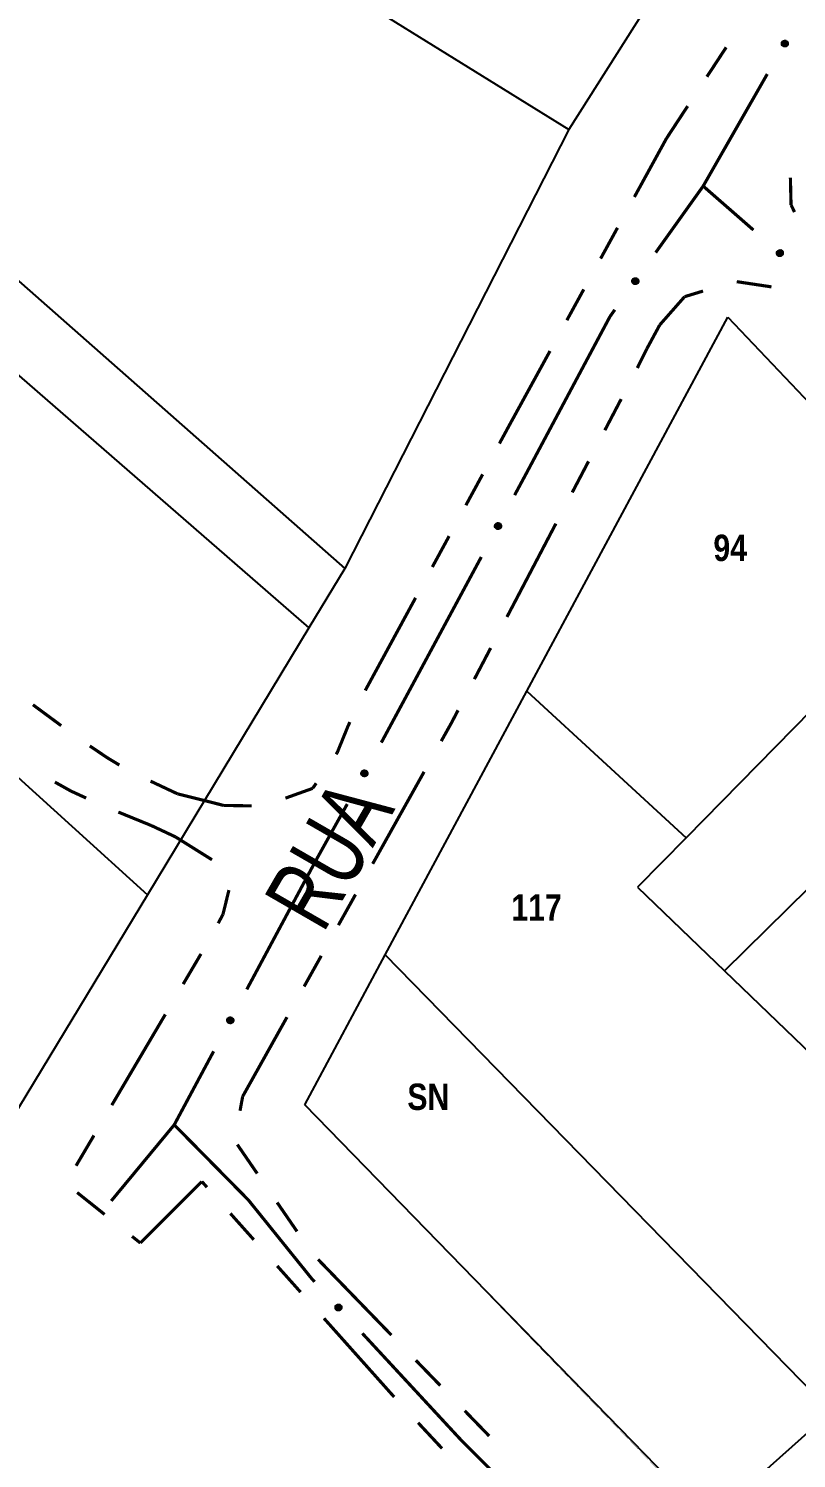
# Model space of a CAD drawing. Extents: x 201549 to 203722, y 4857623 to 4859778.
# Drawn here: x 202188.2 to 202231.9, y 4859090.4 to 4859171.8 of the extents above; entities that cross this region are included whole.
import ezdxf
from ezdxf.enums import TextEntityAlignment as Align

# ---------------------------------------------------------------- set-up
doc = ezdxf.new("R2010")
doc.units = 0
doc.header["$LTSCALE"] = 1.5
doc.header["$MEASUREMENT"] = 0
for name, color, linetype in [('CD-MALHA-LOTES', 40, 'CONTINUOUS'), ('RU-QUADRAS', 6, 'CONTINUOUS'), ('SV-EIXO-RUA-N-PAV', 6, 'CONTINUOUS'), ('SV-RUA-NAO-PAV-S-GUIA-C-GUIA', 7, 'CONTINUOUS'), ('SV-TXT-RUA-N-PAV-S-GUIA-C-GUIA', 7, 'CONTINUOUS'), ('Th_NmrPort', 1, 'CONTINUOUS')]:
    doc.layers.add(name, color=color, linetype=linetype)
doc.styles.add('ARIAL', font='ARIAL.TTF')
doc.styles.get("Standard").update_dxf_attribs({"font": 'swisscbo.ttf'})

msp = doc.modelspace()

# ---------------------------------------------------------------- linework, layer by layer
at = {"layer": 'CD-MALHA-LOTES', "linetype": 'Continuous'}
for p, q in [((202186.55, 4859186.16), (202218.92, 4859166.1)), ((202223.27, 4859172.95), (202218.92, 4859166.1)), ((202174.31, 4859169.19), (202206.18, 4859141.1)), ((202171.85, 4859165.79), (202204.14, 4859137.73)), ((202218.92, 4859166.1), (202206.18, 4859141.1)), ((202216.53, 4859134.11), (202227.97, 4859155.4)), ((202227.97, 4859155.4), (202241.1, 4859141.58)), ((202162.11, 4859152.26), (202194.95, 4859122.53)), ((202241.1, 4859141.58), (202225.6, 4859125.77)), ((202206.18, 4859141.1), (202204.14, 4859137.73)), ((202204.14, 4859137.73), (202194.95, 4859122.53)), ((202246.12, 4859136.29), (202227.79, 4859118.19)), ((202208.47, 4859119.1), (202216.53, 4859134.11)), ((202216.53, 4859134.11), (202225.6, 4859125.77)), ((202225.6, 4859125.77), (202222.84, 4859122.95)), ((202222.84, 4859122.95), (202227.79, 4859118.19)), ((202194.95, 4859122.53), (202185.56, 4859107.02)), ((202203.9, 4859110.57), (202208.47, 4859119.1)), ((202233.86, 4859093.1), (202208.47, 4859119.1)), ((202227.79, 4859118.19), (202234.02, 4859112.2)), ((202226.93, 4859086.92), (202203.9, 4859110.57)), ((202233.86, 4859093.1), (202226.93, 4859086.92))]:
    msp.add_line(p, q, dxfattribs=at)
at = {"layer": 'RU-QUADRAS', "linetype": 'Continuous'}
msp.add_lwpolyline([(202285.35, 4859279.67, 0.01, 0.01, 0), (202232.19, 4859189.84, 0.01, 0.01, 0), (202224.77, 4859177.81, 0.01, 0.01, 0), (202225.91, 4859177.12, 0.01, 0.01, 0), (202218.91, 4859166.06, 0.01, 0.01, 0), (202206.18, 4859141.1, 0.01, 0.01, 0), (202185.56, 4859107.02, 0.01, 0.01, 0)], format="xyseb", dxfattribs=at)
msp.add_lwpolyline([(202203.9, 4859110.57, 0.01, 0.01, 0), (202227.97, 4859155.4, 0.01, 0.01, 0), (202314.16, 4859063.99, 0.01, 0.01, 0), (202315.31, 4859065.1, 0.01, 0.01, 0), (202340.93, 4859035.3, 0.01, 0.01, 0), (202348.92, 4859026.47, 0.01, 0.01, 0), (202381.61, 4858993.5, 0.01, 0.01, 0), (202398.87, 4858975.05, 0.01, 0.01, 0.017601262), (202366.79, 4858936.78, 0.01, 0.01, 0), (202318.59, 4858987.26, 0.01, 0.01, 0), (202273.34, 4859033.15, 0.01, 0.01, 0), (202275.98, 4859036.07, 0.01, 0.01, 0)], format="xyseb", close=True, dxfattribs=at)
at = {"layer": 'SV-EIXO-RUA-N-PAV'}
for points in [[(202231.382622, 4859171.056571), (202231.396144, 4859171.009569), (202231.398155, 4859170.966408), (202231.389471, 4859170.929927), (202231.373392, 4859170.899691), (202231.353458, 4859170.87061), (202231.326891, 4859170.845725), (202231.291287, 4859170.824636), (202231.244233, 4859170.81074), (202231.199884, 4859170.811586), (202231.163662, 4859170.818186), (202231.131168, 4859170.833138), (202231.103242, 4859170.852976), (202231.078306, 4859170.881427), (202231.057287, 4859170.917717), (202231.044459, 4859170.965369), (202231.042778, 4859171.007697), (202231.052104, 4859171.042762), (202231.067342, 4859171.075335), (202231.088049, 4859171.10478), (202231.114268, 4859171.129057), (202231.150844, 4859171.150154), (202231.198045, 4859171.162192), (202231.240242, 4859171.164351), (202231.27543, 4859171.15552), (202231.30716, 4859171.139796), (202231.33657, 4859171.120156), (202231.362697, 4859171.094493), (202231.382622, 4859171.056571)], [(202231.382622, 4859171.056571), (202231.396144, 4859171.009569), (202231.398155, 4859170.966408), (202231.389471, 4859170.929927), (202231.373392, 4859170.899691), (202231.353458, 4859170.87061), (202231.326891, 4859170.845725), (202231.291287, 4859170.824636), (202231.244233, 4859170.81074), (202231.199884, 4859170.811586), (202231.163662, 4859170.818186), (202231.131168, 4859170.833138), (202231.103242, 4859170.852976), (202231.078306, 4859170.881427), (202231.057287, 4859170.917717), (202231.044459, 4859170.965369), (202231.042778, 4859171.007697), (202231.052104, 4859171.042762), (202231.067342, 4859171.075335), (202231.088049, 4859171.10478), (202231.114268, 4859171.129057), (202231.150844, 4859171.150154), (202231.198045, 4859171.162192), (202231.240242, 4859171.164351), (202231.27543, 4859171.15552), (202231.30716, 4859171.139796), (202231.33657, 4859171.120156), (202231.362697, 4859171.094493), (202231.382622, 4859171.056571)], [(202230.976959, 4859158.878256), (202230.928212, 4859158.874281), (202230.885504, 4859158.880833), (202230.851456, 4859158.89655), (202230.82499, 4859158.918284), (202230.800419, 4859158.943568), (202230.78127, 4859158.974526), (202230.767628, 4859159.013593), (202230.763297, 4859159.062465), (202230.772884, 4859159.105774), (202230.786507, 4859159.139979), (202230.807581, 4859159.16888), (202230.832543, 4859159.192339), (202230.865358, 4859159.211166), (202230.905084, 4859159.224605), (202230.954331, 4859159.22777), (202230.996157, 4859159.22106), (202231.028691, 4859159.204993), (202231.057613, 4859159.183623), (202231.082389, 4859159.157509), (202231.10101, 4859159.127012), (202231.114469, 4859159.08699), (202231.116949, 4859159.038341), (202231.110733, 4859158.996548), (202231.095127, 4859158.963798), (202231.073446, 4859158.935798), (202231.048386, 4859158.910844), (202231.018068, 4859158.8903), (202230.976959, 4859158.878256)], [(202230.976959, 4859158.878256), (202230.928212, 4859158.874281), (202230.885504, 4859158.880833), (202230.851456, 4859158.89655), (202230.82499, 4859158.918284), (202230.800419, 4859158.943568), (202230.78127, 4859158.974526), (202230.767628, 4859159.013593), (202230.763297, 4859159.062465), (202230.772884, 4859159.105774), (202230.786507, 4859159.139979), (202230.807581, 4859159.16888), (202230.832543, 4859159.192339), (202230.865358, 4859159.211166), (202230.905084, 4859159.224605), (202230.954331, 4859159.22777), (202230.996157, 4859159.22106), (202231.028691, 4859159.204993), (202231.057613, 4859159.183623), (202231.082389, 4859159.157509), (202231.10101, 4859159.127012), (202231.114469, 4859159.08699), (202231.116949, 4859159.038341), (202231.110733, 4859158.996548), (202231.095127, 4859158.963798), (202231.073446, 4859158.935798), (202231.048386, 4859158.910844), (202231.018068, 4859158.8903), (202230.976959, 4859158.878256)], [(202222.882302, 4859157.511394), (202222.891026, 4859157.463269), (202222.888682, 4859157.420125), (202222.87637, 4859157.384703), (202222.857329, 4859157.356239), (202222.834569, 4859157.329313), (202222.805632, 4859157.307228), (202222.768087, 4859157.28983), (202222.719873, 4859157.280741), (202222.675834, 4859157.286046), (202222.640461, 4859157.296259), (202222.609637, 4859157.314405), (202222.583849, 4859157.336954), (202222.561903, 4859157.36777), (202222.544644, 4859157.405991), (202222.536677, 4859157.454693), (202222.539265, 4859157.496974), (202222.552073, 4859157.530923), (202222.570512, 4859157.561796), (202222.594078, 4859157.589008), (202222.622607, 4859157.610523), (202222.661121, 4859157.627831), (202222.709294, 4859157.635057), (202222.751495, 4859157.632957), (202222.785615, 4859157.620629), (202222.815601, 4859157.601791), (202222.842885, 4859157.579292), (202222.866296, 4859157.551128), (202222.882302, 4859157.511394)], [(202222.882302, 4859157.511394), (202222.891026, 4859157.463269), (202222.888682, 4859157.420125), (202222.87637, 4859157.384703), (202222.857329, 4859157.356239), (202222.834569, 4859157.329313), (202222.805632, 4859157.307228), (202222.768087, 4859157.28983), (202222.719873, 4859157.280741), (202222.675834, 4859157.286046), (202222.640461, 4859157.296259), (202222.609637, 4859157.314405), (202222.583849, 4859157.336954), (202222.561903, 4859157.36777), (202222.544644, 4859157.405991), (202222.536677, 4859157.454693), (202222.539265, 4859157.496974), (202222.552073, 4859157.530923), (202222.570512, 4859157.561796), (202222.594078, 4859157.589008), (202222.622607, 4859157.610523), (202222.661121, 4859157.627831), (202222.709294, 4859157.635057), (202222.751495, 4859157.632957), (202222.785615, 4859157.620629), (202222.815601, 4859157.601791), (202222.842885, 4859157.579292), (202222.866296, 4859157.551128), (202222.882302, 4859157.511394)], [(202215.059351, 4859143.591181), (202215.074067, 4859143.544539), (202215.077177, 4859143.501443), (202215.069425, 4859143.464753), (202215.054121, 4859143.434116), (202215.034935, 4859143.404537), (202215.009011, 4859143.378983), (202214.973956, 4859143.356995), (202214.927271, 4859143.341904), (202214.882915, 4859143.34162), (202214.846537, 4859143.347295), (202214.813672, 4859143.361413), (202214.78525, 4859143.380534), (202214.759596, 4859143.40834), (202214.73766, 4859143.444082), (202214.723622, 4859143.491392), (202214.720862, 4859143.533663), (202214.729292, 4859143.568955), (202214.743695, 4859143.601905), (202214.763645, 4859143.631868), (202214.789237, 4859143.656806), (202214.825264, 4859143.678828), (202214.872143, 4859143.692065), (202214.914272, 4859143.695298), (202214.949673, 4859143.687366), (202214.981793, 4859143.672456), (202215.011694, 4859143.653573), (202215.038467, 4859143.628583), (202215.059351, 4859143.591181)], [(202215.059351, 4859143.591181), (202215.074067, 4859143.544539), (202215.077177, 4859143.501443), (202215.069425, 4859143.464753), (202215.054121, 4859143.434116), (202215.034935, 4859143.404537), (202215.009011, 4859143.378983), (202214.973956, 4859143.356995), (202214.927271, 4859143.341904), (202214.882915, 4859143.34162), (202214.846537, 4859143.347295), (202214.813672, 4859143.361413), (202214.78525, 4859143.380534), (202214.759596, 4859143.40834), (202214.73766, 4859143.444082), (202214.723622, 4859143.491392), (202214.720862, 4859143.533663), (202214.729292, 4859143.568955), (202214.743695, 4859143.601905), (202214.763645, 4859143.631868), (202214.789237, 4859143.656806), (202214.825264, 4859143.678828), (202214.872143, 4859143.692065), (202214.914272, 4859143.695298), (202214.949673, 4859143.687366), (202214.981793, 4859143.672456), (202215.011694, 4859143.653573), (202215.038467, 4859143.628583), (202215.059351, 4859143.591181)], [(202207.454863, 4859129.512325), (202207.468965, 4859129.465494), (202207.471507, 4859129.422361), (202207.463274, 4859129.385775), (202207.447568, 4859129.355343), (202207.427994, 4859129.326019), (202207.401736, 4859129.300808), (202207.366395, 4859129.279283), (202207.319516, 4859129.264807), (202207.275159, 4859129.265107), (202207.238859, 4859129.27126), (202207.206183, 4859129.28581), (202207.178015, 4859129.305302), (202207.152729, 4859129.333443), (202207.131265, 4859129.369471), (202207.117851, 4859129.416962), (202207.115648, 4859129.459266), (202207.124541, 4859129.494444), (202207.139376, 4859129.527201), (202207.159719, 4859129.556899), (202207.185637, 4859129.581498), (202207.22195, 4859129.603044), (202207.268999, 4859129.615663), (202207.311167, 4859129.618342), (202207.34646, 4859129.609945), (202207.378381, 4859129.594613), (202207.408032, 4859129.575338), (202207.434473, 4859129.549998), (202207.454863, 4859129.512325)], [(202207.454863, 4859129.512325), (202207.468965, 4859129.465494), (202207.471507, 4859129.422361), (202207.463274, 4859129.385775), (202207.447568, 4859129.355343), (202207.427994, 4859129.326019), (202207.401736, 4859129.300808), (202207.366395, 4859129.279283), (202207.319516, 4859129.264807), (202207.275159, 4859129.265107), (202207.238859, 4859129.27126), (202207.206183, 4859129.28581), (202207.178015, 4859129.305302), (202207.152729, 4859129.333443), (202207.131265, 4859129.369471), (202207.117851, 4859129.416962), (202207.115648, 4859129.459266), (202207.124541, 4859129.494444), (202207.139376, 4859129.527201), (202207.159719, 4859129.556899), (202207.185637, 4859129.581498), (202207.22195, 4859129.603044), (202207.268999, 4859129.615663), (202207.311167, 4859129.618342), (202207.34646, 4859129.609945), (202207.378381, 4859129.594613), (202207.408032, 4859129.575338), (202207.434473, 4859129.549998), (202207.454863, 4859129.512325)], [(202199.821889, 4859115.45282), (202199.836707, 4859115.40621), (202199.839911, 4859115.363121), (202199.832239, 4859115.326414), (202199.817002, 4859115.295744), (202199.79788, 4859115.266123), (202199.772012, 4859115.240513), (202199.737005, 4859115.218448), (202199.690354, 4859115.203255), (202199.645998, 4859115.202874), (202199.609608, 4859115.20847), (202199.576712, 4859115.222517), (202199.548248, 4859115.241575), (202199.522534, 4859115.269325), (202199.50052, 4859115.305019), (202199.486378, 4859115.352299), (202199.483527, 4859115.394564), (202199.491879, 4859115.429874), (202199.506211, 4859115.462855), (202199.526095, 4859115.492862), (202199.551633, 4859115.517855), (202199.587611, 4859115.539956), (202199.634461, 4859115.553295), (202199.676583, 4859115.55662), (202199.712001, 4859115.548766), (202199.744154, 4859115.533925), (202199.774096, 4859115.515107), (202199.800923, 4859115.490176), (202199.821889, 4859115.45282)], [(202199.821889, 4859115.45282), (202199.836707, 4859115.40621), (202199.839911, 4859115.363121), (202199.832239, 4859115.326414), (202199.817002, 4859115.295744), (202199.79788, 4859115.266123), (202199.772012, 4859115.240513), (202199.737005, 4859115.218448), (202199.690354, 4859115.203255), (202199.645998, 4859115.202874), (202199.609608, 4859115.20847), (202199.576712, 4859115.222517), (202199.548248, 4859115.241575), (202199.522534, 4859115.269325), (202199.50052, 4859115.305019), (202199.486378, 4859115.352299), (202199.483527, 4859115.394564), (202199.491879, 4859115.429874), (202199.506211, 4859115.462855), (202199.526095, 4859115.492862), (202199.551633, 4859115.517855), (202199.587611, 4859115.539956), (202199.634461, 4859115.553295), (202199.676583, 4859115.55662), (202199.712001, 4859115.548766), (202199.744154, 4859115.533925), (202199.774096, 4859115.515107), (202199.800923, 4859115.490176), (202199.821889, 4859115.45282)], [(202205.80057, 4859099.20701), (202205.849463, 4859099.205803), (202205.891238, 4859099.194768), (202205.923431, 4859099.175536), (202205.947448, 4859099.151123), (202205.969205, 4859099.123379), (202205.98497, 4859099.090569), (202205.9944, 4859099.050277), (202205.993534, 4859099.001222), (202205.979417, 4859098.959171), (202205.96225, 4859098.9266), (202205.938235, 4859098.900091), (202205.91093, 4859098.879407), (202205.876307, 4859098.864158), (202205.835382, 4859098.855), (202205.786076, 4859098.857065), (202205.745196, 4859098.868165), (202205.714545, 4859098.887585), (202205.688048, 4859098.911896), (202205.666175, 4859098.940486), (202205.650886, 4859098.972783), (202205.641739, 4859099.014004), (202205.644422, 4859099.062642), (202205.655027, 4859099.103542), (202205.674012, 4859099.134457), (202205.698534, 4859099.160005), (202205.726094, 4859099.182166), (202205.758417, 4859099.199386), (202205.80057, 4859099.20701)], [(202205.80057, 4859099.20701), (202205.849463, 4859099.205803), (202205.891238, 4859099.194768), (202205.923431, 4859099.175536), (202205.947448, 4859099.151123), (202205.969205, 4859099.123379), (202205.98497, 4859099.090569), (202205.9944, 4859099.050277), (202205.993534, 4859099.001222), (202205.979417, 4859098.959171), (202205.96225, 4859098.9266), (202205.938235, 4859098.900091), (202205.91093, 4859098.879407), (202205.876307, 4859098.864158), (202205.835382, 4859098.855), (202205.786076, 4859098.857065), (202205.745196, 4859098.868165), (202205.714545, 4859098.887585), (202205.688048, 4859098.911896), (202205.666175, 4859098.940486), (202205.650886, 4859098.972783), (202205.641739, 4859099.014004), (202205.644422, 4859099.062642), (202205.655027, 4859099.103542), (202205.674012, 4859099.134457), (202205.698534, 4859099.160005), (202205.726094, 4859099.182166), (202205.758417, 4859099.199386), (202205.80057, 4859099.20701)]]:
    msp.add_lwpolyline(points, close=True, dxfattribs=at)
for points in [[(202231.088049, 4859171.10478), (202231.042778, 4859171.007697)], [(202231.088049, 4859171.10478), (202231.042778, 4859171.007697)], [(202231.114268, 4859171.129057), (202231.044459, 4859170.965369)], [(202231.114268, 4859171.129057), (202231.044459, 4859170.965369)], [(202231.099556, 4859171.112836), (202231.046378, 4859170.992346)], [(202231.099556, 4859171.112836), (202231.046378, 4859170.992346)], [(202231.131888, 4859171.133644), (202231.054321, 4859170.948508)], [(202231.131888, 4859171.133644), (202231.054321, 4859170.948508)], [(202231.150844, 4859171.150154), (202231.057287, 4859170.917717)], [(202231.150844, 4859171.150154), (202231.057287, 4859170.917717)], [(202231.173867, 4859171.15208), (202231.068863, 4859170.902469)], [(202231.173867, 4859171.15208), (202231.068863, 4859170.902469)], [(202231.198045, 4859171.162192), (202231.078306, 4859170.881427)], [(202231.198045, 4859171.162192), (202231.078306, 4859170.881427)], [(202231.217197, 4859171.161885), (202231.092211, 4859170.871828)], [(202231.217197, 4859171.161885), (202231.092211, 4859170.871828)], [(202231.240242, 4859171.164351), (202231.103242, 4859170.852976)], [(202231.240242, 4859171.164351), (202231.103242, 4859170.852976)], [(202231.255446, 4859171.157304), (202231.118268, 4859170.845926)], [(202231.255446, 4859171.157304), (202231.118268, 4859170.845926)], [(202231.27543, 4859171.15552), (202231.131168, 4859170.833138)], [(202231.27543, 4859171.15552), (202231.131168, 4859170.833138)], [(202231.289631, 4859171.145617), (202231.14602, 4859170.828486)], [(202231.289631, 4859171.145617), (202231.14602, 4859170.828486)], [(202231.30716, 4859171.139796), (202231.163662, 4859170.818186)], [(202231.30716, 4859171.139796), (202231.163662, 4859170.818186)], [(202231.320936, 4859171.126144), (202231.18579, 4859170.81832)], [(202231.320936, 4859171.126144), (202231.18579, 4859170.81832)], [(202231.33657, 4859171.120156), (202231.199884, 4859170.811586)], [(202231.33657, 4859171.120156), (202231.199884, 4859170.811586)], [(202231.347163, 4859171.103289), (202231.224716, 4859170.814924)], [(202231.347163, 4859171.103289), (202231.224716, 4859170.814924)], [(202231.362697, 4859171.094493), (202231.244233, 4859170.81074)], [(202231.362697, 4859171.094493), (202231.244233, 4859170.81074)], [(202231.370681, 4859171.075695), (202231.267876, 4859170.821682)], [(202231.370681, 4859171.075695), (202231.267876, 4859170.821682)], [(202231.382622, 4859171.056571), (202231.291287, 4859170.824636)], [(202231.382622, 4859171.056571), (202231.291287, 4859170.824636)], [(202231.388947, 4859171.030669), (202231.312394, 4859170.84181)], [(202231.388947, 4859171.030669), (202231.312394, 4859170.84181)], [(202231.396144, 4859171.009569), (202231.326891, 4859170.845725)], [(202231.396144, 4859171.009569), (202231.326891, 4859170.845725)], [(202231.397397, 4859170.98497), (202231.343712, 4859170.866342)], [(202231.397397, 4859170.98497), (202231.343712, 4859170.866342)], [(202231.398155, 4859170.966408), (202231.353458, 4859170.87061)], [(202231.398155, 4859170.966408), (202231.353458, 4859170.87061)], [(202231.116949, 4859159.038341), (202230.865358, 4859159.211166)], [(202231.116949, 4859159.038341), (202230.865358, 4859159.211166)], [(202231.111811, 4859159.06404), (202230.88785, 4859159.216267)], [(202231.111811, 4859159.06404), (202230.88785, 4859159.216267)], [(202231.114469, 4859159.08699), (202230.905084, 4859159.224605)], [(202231.114469, 4859159.08699), (202230.905084, 4859159.224605)], [(202231.102027, 4859159.108833), (202230.935855, 4859159.221432)], [(202231.102027, 4859159.108833), (202230.935855, 4859159.221432)], [(202231.10101, 4859159.127012), (202230.954331, 4859159.22777)], [(202231.10101, 4859159.127012), (202230.954331, 4859159.22777)], [(202231.088013, 4859159.144637), (202230.980397, 4859159.220561)], [(202231.088013, 4859159.144637), (202230.980397, 4859159.220561)], [(202231.082389, 4859159.157509), (202230.996157, 4859159.22106)], [(202231.082389, 4859159.157509), (202230.996157, 4859159.22106)], [(202231.018068, 4859158.8903), (202230.763297, 4859159.062465)], [(202231.018068, 4859158.8903), (202230.763297, 4859159.062465)], [(202230.976959, 4859158.878256), (202230.767628, 4859159.013593)], [(202230.976959, 4859158.878256), (202230.767628, 4859159.013593)], [(202230.998064, 4859158.886185), (202230.769354, 4859159.037126)], [(202230.998064, 4859158.886185), (202230.769354, 4859159.037126)], [(202231.029759, 4859158.903791), (202230.771252, 4859159.080771)], [(202231.029759, 4859158.903791), (202230.771252, 4859159.080771)], [(202231.048386, 4859158.910844), (202230.772884, 4859159.105774)], [(202231.048386, 4859158.910844), (202230.772884, 4859159.105774)], [(202230.950318, 4859158.87717), (202230.780295, 4859158.98951)], [(202230.950318, 4859158.87717), (202230.780295, 4859158.98951)], [(202230.928212, 4859158.874281), (202230.78127, 4859158.974526)], [(202230.928212, 4859158.874281), (202230.78127, 4859158.974526)], [(202231.057344, 4859158.924988), (202230.782268, 4859159.11826)], [(202231.057344, 4859158.924988), (202230.782268, 4859159.11826)], [(202231.073446, 4859158.935798), (202230.786507, 4859159.139979)], [(202231.073446, 4859158.935798), (202230.786507, 4859159.139979)], [(202230.90385, 4859158.877911), (202230.79816, 4859158.953965)], [(202230.90385, 4859158.877911), (202230.79816, 4859158.953965)], [(202231.082614, 4859158.951832), (202230.800087, 4859159.15524)], [(202231.082614, 4859158.951832), (202230.800087, 4859159.15524)], [(202230.885504, 4859158.880833), (202230.800419, 4859158.943568)], [(202230.885504, 4859158.880833), (202230.800419, 4859158.943568)], [(202231.095127, 4859158.963798), (202230.807581, 4859159.16888)], [(202231.095127, 4859158.963798), (202230.807581, 4859159.16888)], [(202231.100822, 4859158.983036), (202230.822665, 4859159.179001)], [(202231.100822, 4859158.983036), (202230.822665, 4859159.179001)], [(202231.110733, 4859158.996548), (202230.832543, 4859159.192339)], [(202231.110733, 4859158.996548), (202230.832543, 4859159.192339)], [(202231.112866, 4859159.019627), (202230.853202, 4859159.19943)], [(202231.112866, 4859159.019627), (202230.853202, 4859159.19943)], [(202222.622607, 4859157.610523), (202222.536677, 4859157.454693)], [(202222.622607, 4859157.610523), (202222.536677, 4859157.454693)], [(202222.594078, 4859157.589008), (202222.539265, 4859157.496974)], [(202222.594078, 4859157.589008), (202222.539265, 4859157.496974)], [(202222.606337, 4859157.595864), (202222.541302, 4859157.481339)], [(202222.606337, 4859157.595864), (202222.541302, 4859157.481339)], [(202222.661121, 4859157.627831), (202222.544644, 4859157.405991)], [(202222.661121, 4859157.627831), (202222.544644, 4859157.405991)], [(202222.6406, 4859157.613313), (202222.544792, 4859157.436924)], [(202222.6406, 4859157.613313), (202222.544792, 4859157.436924)], [(202222.684221, 4859157.62743), (202222.554626, 4859157.389655)], [(202222.684221, 4859157.62743), (202222.554626, 4859157.389655)], [(202222.709294, 4859157.635057), (202222.561903, 4859157.36777)], [(202222.709294, 4859157.635057), (202222.561903, 4859157.36777)], [(202222.728318, 4859157.632823), (202222.574771, 4859157.35682)], [(202222.728318, 4859157.632823), (202222.574771, 4859157.35682)], [(202222.751495, 4859157.632957), (202222.583849, 4859157.336954)], [(202222.751495, 4859157.632957), (202222.583849, 4859157.336954)], [(202222.765912, 4859157.624416), (202222.598089, 4859157.328427)], [(202222.765912, 4859157.624416), (202222.598089, 4859157.328427)], [(202222.785615, 4859157.620629), (202222.609637, 4859157.314405)], [(202222.785615, 4859157.620629), (202222.609637, 4859157.314405)], [(202222.798746, 4859157.609347), (202222.623944, 4859157.308282)], [(202222.798746, 4859157.609347), (202222.623944, 4859157.308282)], [(202222.815601, 4859157.601791), (202222.640461, 4859157.296259)], [(202222.815601, 4859157.601791), (202222.640461, 4859157.296259)], [(202222.827933, 4859157.586823), (202222.66249, 4859157.294164)], [(202222.827933, 4859157.586823), (202222.66249, 4859157.294164)], [(202222.842885, 4859157.579292), (202222.675834, 4859157.286046)], [(202222.842885, 4859157.579292), (202222.675834, 4859157.286046)], [(202222.851726, 4859157.561443), (202222.700876, 4859157.286867)], [(202222.851726, 4859157.561443), (202222.700876, 4859157.286867)], [(202222.866296, 4859157.551128), (202222.719873, 4859157.280741)], [(202222.866296, 4859157.551128), (202222.719873, 4859157.280741)], [(202222.872347, 4859157.531622), (202222.744497, 4859157.289247)], [(202222.872347, 4859157.531622), (202222.744497, 4859157.289247)], [(202222.882302, 4859157.511394), (202222.768087, 4859157.28983)], [(202222.882302, 4859157.511394), (202222.768087, 4859157.28983)], [(202222.885989, 4859157.484987), (202222.790815, 4859157.304792)], [(202222.885989, 4859157.484987), (202222.790815, 4859157.304792)], [(202222.891026, 4859157.463269), (202222.805632, 4859157.307228)], [(202222.891026, 4859157.463269), (202222.805632, 4859157.307228)], [(202222.889796, 4859157.438669), (202222.824443, 4859157.326047)], [(202222.889796, 4859157.438669), (202222.824443, 4859157.326047)], [(202222.888682, 4859157.420125), (202222.834569, 4859157.329313)], [(202222.888682, 4859157.420125), (202222.834569, 4859157.329313)], [(202214.763645, 4859143.631868), (202214.720862, 4859143.533663)], [(202214.763645, 4859143.631868), (202214.720862, 4859143.533663)], [(202214.789237, 4859143.656806), (202214.723622, 4859143.491392)], [(202214.789237, 4859143.656806), (202214.723622, 4859143.491392)], [(202214.774943, 4859143.640215), (202214.724853, 4859143.518409)], [(202214.774943, 4859143.640215), (202214.724853, 4859143.518409)], [(202214.806735, 4859143.66184), (202214.73391, 4859143.474788)], [(202214.806735, 4859143.66184), (202214.73391, 4859143.474788)], [(202214.825264, 4859143.678828), (202214.73766, 4859143.444082)], [(202214.825264, 4859143.678828), (202214.73766, 4859143.444082)], [(202214.84823, 4859143.68134), (202214.749621, 4859143.429134)], [(202214.84823, 4859143.68134), (202214.749621, 4859143.429134)], [(202214.872143, 4859143.692065), (202214.759596, 4859143.40834)], [(202214.872143, 4859143.692065), (202214.759596, 4859143.40834)], [(202214.891296, 4859143.692245), (202214.773742, 4859143.399098)], [(202214.891296, 4859143.692245), (202214.773742, 4859143.399098)], [(202214.914272, 4859143.695298), (202214.78525, 4859143.380534)], [(202214.914272, 4859143.695298), (202214.78525, 4859143.380534)], [(202214.929649, 4859143.688641), (202214.80045, 4859143.373868)], [(202214.929649, 4859143.688641), (202214.80045, 4859143.373868)], [(202214.949673, 4859143.687366), (202214.813672, 4859143.361413)], [(202214.949673, 4859143.687366), (202214.813672, 4859143.361413)], [(202214.964121, 4859143.677828), (202214.828638, 4859143.357141)], [(202214.964121, 4859143.677828), (202214.828638, 4859143.357141)], [(202214.981793, 4859143.672456), (202214.846537, 4859143.347295)], [(202214.981793, 4859143.672456), (202214.846537, 4859143.347295)], [(202214.995913, 4859143.65916), (202214.868654, 4859143.347992)], [(202214.995913, 4859143.65916), (202214.868654, 4859143.347992)], [(202215.011694, 4859143.653573), (202214.882915, 4859143.34162)], [(202215.011694, 4859143.653573), (202214.882915, 4859143.34162)], [(202215.022714, 4859143.63698), (202214.907654, 4859143.345589)], [(202215.022714, 4859143.63698), (202214.907654, 4859143.345589)], [(202215.038467, 4859143.628583), (202214.927271, 4859143.341904)], [(202215.038467, 4859143.628583), (202214.927271, 4859143.341904)], [(202215.046927, 4859143.609994), (202214.950628, 4859143.353444)], [(202215.046927, 4859143.609994), (202214.950628, 4859143.353444)], [(202215.059351, 4859143.591181), (202214.973956, 4859143.356995)], [(202215.059351, 4859143.591181), (202214.973956, 4859143.356995)], [(202215.066334, 4859143.565449), (202214.994619, 4859143.3747)], [(202215.066334, 4859143.565449), (202214.994619, 4859143.3747)], [(202215.074067, 4859143.544539), (202215.009011, 4859143.378983)], [(202215.074067, 4859143.544539), (202215.009011, 4859143.378983)], [(202215.075946, 4859143.51998), (202215.025301, 4859143.400022)], [(202215.075946, 4859143.51998), (202215.025301, 4859143.400022)], [(202215.077177, 4859143.501443), (202215.034935, 4859143.404537)], [(202215.077177, 4859143.501443), (202215.034935, 4859143.404537)], [(202207.159719, 4859129.556899), (202207.115648, 4859129.459266)], [(202207.159719, 4859129.556899), (202207.115648, 4859129.459266)], [(202207.185637, 4859129.581498), (202207.117851, 4859129.416962)], [(202207.185637, 4859129.581498), (202207.117851, 4859129.416962)], [(202207.171126, 4859129.565096), (202207.119437, 4859129.44396)], [(202207.171126, 4859129.565096), (202207.119437, 4859129.44396)], [(202207.203199, 4859129.586302), (202207.127919, 4859129.400224)], [(202207.203199, 4859129.586302), (202207.127919, 4859129.400224)], [(202207.22195, 4859129.603044), (202207.131265, 4859129.369471)], [(202207.22195, 4859129.603044), (202207.131265, 4859129.369471)], [(202207.244947, 4859129.605254), (202207.143028, 4859129.354367)], [(202207.244947, 4859129.605254), (202207.143028, 4859129.354367)], [(202207.268999, 4859129.615663), (202207.152729, 4859129.333443)], [(202207.268999, 4859129.615663), (202207.152729, 4859129.333443)], [(202207.288153, 4859129.615592), (202207.166752, 4859129.324017)], [(202207.288153, 4859129.615592), (202207.166752, 4859129.324017)], [(202207.311167, 4859129.618342), (202207.178015, 4859129.305302)], [(202207.311167, 4859129.618342), (202207.178015, 4859129.305302)], [(202207.326456, 4859129.611483), (202207.193126, 4859129.298438)], [(202207.326456, 4859129.611483), (202207.193126, 4859129.298438)], [(202207.34646, 4859129.609945), (202207.206183, 4859129.28581)], [(202207.34646, 4859129.609945), (202207.206183, 4859129.28581)], [(202207.360782, 4859129.600218), (202207.221091, 4859129.281341)], [(202207.360782, 4859129.600218), (202207.221091, 4859129.281341)], [(202207.378381, 4859129.594613), (202207.238859, 4859129.27126)], [(202207.378381, 4859129.594613), (202207.238859, 4859129.27126)], [(202207.392325, 4859129.581133), (202207.260984, 4859129.271666)], [(202207.392325, 4859129.581133), (202207.260984, 4859129.271666)], [(202207.408032, 4859129.575338), (202207.275159, 4859129.265107)], [(202207.408032, 4859129.575338), (202207.275159, 4859129.265107)], [(202207.418832, 4859129.558602), (202207.299949, 4859129.26875)], [(202207.418832, 4859129.558602), (202207.299949, 4859129.26875)], [(202207.434473, 4859129.549998), (202207.319516, 4859129.264807)], [(202207.434473, 4859129.549998), (202207.319516, 4859129.264807)], [(202207.442688, 4859129.5313), (202207.343022, 4859129.276039)], [(202207.442688, 4859129.5313), (202207.343022, 4859129.276039)], [(202207.454863, 4859129.512325), (202207.366395, 4859129.279283)], [(202207.454863, 4859129.512325), (202207.366395, 4859129.279283)], [(202207.461508, 4859129.486504), (202207.387289, 4859129.296715)], [(202207.461508, 4859129.486504), (202207.387289, 4859129.296715)], [(202207.468965, 4859129.465494), (202207.401736, 4859129.300808)], [(202207.468965, 4859129.465494), (202207.401736, 4859129.300808)], [(202207.47052, 4859129.440912), (202207.418302, 4859129.321631)], [(202207.47052, 4859129.440912), (202207.418302, 4859129.321631)], [(202207.471507, 4859129.422361), (202207.427994, 4859129.326019)], [(202207.471507, 4859129.422361), (202207.427994, 4859129.326019)], [(202199.526095, 4859115.492862), (202199.483527, 4859115.394564)], [(202199.526095, 4859115.492862), (202199.483527, 4859115.394564)], [(202199.551633, 4859115.517855), (202199.486378, 4859115.352299)], [(202199.551633, 4859115.517855), (202199.486378, 4859115.352299)], [(202199.537375, 4859115.501233), (202199.487551, 4859115.379318)], [(202199.537375, 4859115.501233), (202199.487551, 4859115.379318)], [(202199.569119, 4859115.522928), (202199.496703, 4859115.335717)], [(202199.569119, 4859115.522928), (202199.496703, 4859115.335717)], [(202199.587611, 4859115.539956), (202199.50052, 4859115.305019)], [(202199.587611, 4859115.539956), (202199.50052, 4859115.305019)], [(202199.610572, 4859115.542518), (202199.512513, 4859115.290097)], [(202199.610572, 4859115.542518), (202199.512513, 4859115.290097)], [(202199.634461, 4859115.553295), (202199.522534, 4859115.269325)], [(202199.634461, 4859115.553295), (202199.522534, 4859115.269325)], [(202199.653614, 4859115.553517), (202199.5367, 4859115.260114)], [(202199.653614, 4859115.553517), (202199.5367, 4859115.260114)], [(202199.676583, 4859115.55662), (202199.548248, 4859115.241575)], [(202199.676583, 4859115.55662), (202199.548248, 4859115.241575)], [(202199.691975, 4859115.549997), (202199.563463, 4859115.234943)], [(202199.691975, 4859115.549997), (202199.563463, 4859115.234943)], [(202199.712001, 4859115.548766), (202199.576712, 4859115.222517)], [(202199.712001, 4859115.548766), (202199.576712, 4859115.222517)], [(202199.72647, 4859115.539259), (202199.591687, 4859115.218277)], [(202199.72647, 4859115.539259), (202199.591687, 4859115.218277)], [(202199.744154, 4859115.533925), (202199.609608, 4859115.20847)], [(202199.744154, 4859115.533925), (202199.609608, 4859115.20847)], [(202199.758303, 4859115.52066), (202199.631723, 4859115.209215)], [(202199.758303, 4859115.52066), (202199.631723, 4859115.209215)], [(202199.774096, 4859115.515107), (202199.645998, 4859115.202874)], [(202199.774096, 4859115.515107), (202199.645998, 4859115.202874)], [(202199.785152, 4859115.498539), (202199.670729, 4859115.206897)], [(202199.785152, 4859115.498539), (202199.670729, 4859115.206897)], [(202199.800923, 4859115.490176), (202199.690354, 4859115.203255)], [(202199.800923, 4859115.490176), (202199.690354, 4859115.203255)], [(202199.809424, 4859115.471606), (202199.713685, 4859115.214846)], [(202199.809424, 4859115.471606), (202199.713685, 4859115.214846)], [(202199.821889, 4859115.45282), (202199.737005, 4859115.218448)], [(202199.821889, 4859115.45282), (202199.737005, 4859115.218448)], [(202199.828929, 4859115.427103), (202199.757629, 4859115.236198)], [(202199.828929, 4859115.427103), (202199.757629, 4859115.236198)], [(202199.836707, 4859115.40621), (202199.772012, 4859115.240513)], [(202199.836707, 4859115.40621), (202199.772012, 4859115.240513)], [(202199.838639, 4859115.381655), (202199.788257, 4859115.261587)], [(202199.838639, 4859115.381655), (202199.788257, 4859115.261587)], [(202199.839911, 4859115.363121), (202199.79788, 4859115.266123)], [(202199.839911, 4859115.363121), (202199.79788, 4859115.266123)], [(202205.641739, 4859099.014004), (202205.835382, 4859098.855)], [(202205.641739, 4859099.014004), (202205.835382, 4859098.855)], [(202205.644422, 4859099.062642), (202205.876307, 4859098.864158)], [(202205.644422, 4859099.062642), (202205.876307, 4859098.864158)], [(202205.646811, 4859099.036544), (202205.853402, 4859098.861466)], [(202205.646811, 4859099.036544), (202205.853402, 4859098.861466)], [(202205.650463, 4859099.080819), (202205.889637, 4859098.874542)], [(202205.650463, 4859099.080819), (202205.889637, 4859098.874542)], [(202205.651799, 4859098.990967), (202205.80512, 4859098.861412)], [(202205.651799, 4859098.990967), (202205.80512, 4859098.861412)], [(202205.655027, 4859099.103542), (202205.91093, 4859098.879407)], [(202205.655027, 4859099.103542), (202205.91093, 4859098.879407)], [(202205.666312, 4859099.11593), (202205.922165, 4859098.891624)], [(202205.666312, 4859099.11593), (202205.922165, 4859098.891624)], [(202205.674012, 4859099.134457), (202205.938235, 4859098.900091)], [(202205.674012, 4859099.134457), (202205.938235, 4859098.900091)], [(202205.68772, 4859099.145031), (202205.947131, 4859098.912862)], [(202205.68772, 4859099.145031), (202205.947131, 4859098.912862)], [(202205.698534, 4859099.160005), (202205.96225, 4859098.9266)], [(202205.698534, 4859099.160005), (202205.96225, 4859098.9266)], [(202205.71569, 4859099.169049), (202205.968764, 4859098.947748)], [(202205.71569, 4859099.169049), (202205.968764, 4859098.947748)], [(202205.726094, 4859099.182166), (202205.979417, 4859098.959171)], [(202205.726094, 4859099.182166), (202205.979417, 4859098.959171)], [(202205.745364, 4859099.187208), (202205.983686, 4859098.98386)], [(202205.745364, 4859099.187208), (202205.983686, 4859098.98386)], [(202205.758417, 4859099.199386), (202205.993534, 4859099.001222)], [(202205.758417, 4859099.199386), (202205.993534, 4859099.001222)], [(202205.778744, 4859099.20136), (202205.990193, 4859099.027059)], [(202205.778744, 4859099.20136), (202205.990193, 4859099.027059)], [(202205.80057, 4859099.20701), (202205.9944, 4859099.050277)], [(202205.80057, 4859099.20701), (202205.9944, 4859099.050277)], [(202205.827176, 4859099.205271), (202205.984354, 4859099.075566)], [(202205.827176, 4859099.205271), (202205.984354, 4859099.075566)], [(202205.849463, 4859099.205803), (202205.98497, 4859099.090569)], [(202205.849463, 4859099.205803), (202205.98497, 4859099.090569)], [(202205.873304, 4859099.199615), (202205.970352, 4859099.112802)], [(202205.873304, 4859099.199615), (202205.970352, 4859099.112802)], [(202205.891238, 4859099.194768), (202205.969205, 4859099.123379)], [(202205.891238, 4859099.194768), (202205.969205, 4859099.123379)], [(202205.650886, 4859098.972783), (202205.786076, 4859098.857065)], [(202205.650886, 4859098.972783), (202205.786076, 4859098.857065)], [(202205.661944, 4859098.95388), (202205.76092, 4859098.866992)], [(202205.661944, 4859098.95388), (202205.76092, 4859098.866992)], [(202205.666175, 4859098.940486), (202205.745196, 4859098.868165)], [(202205.666175, 4859098.940486), (202205.745196, 4859098.868165)]]:
    msp.add_lwpolyline(points, dxfattribs=at)
at = {"layer": 'SV-EIXO-RUA-N-PAV', "const_width": 0.18}
for points in [[(202230.222978, 4859169.250274), (202226.748309, 4859163.173541)], [(202230.222978, 4859169.250274), (202226.748309, 4859163.173541)], [(202226.575327, 4859162.871018), (202223.87169, 4859159.085926)], [(202226.575327, 4859162.871018), (202223.87169, 4859159.085926)], [(202226.748309, 4859163.173541), (202226.575327, 4859162.871018)], [(202226.748309, 4859163.173541), (202226.575327, 4859162.871018)], [(202227.176264, 4859162.345862), (202226.575327, 4859162.871018)], [(202227.176264, 4859162.345862), (202226.575327, 4859162.871018)], [(202229.435229, 4859160.37176), (202227.176264, 4859162.345862)], [(202229.435229, 4859160.37176), (202227.176264, 4859162.345862)], [(202221.27165, 4859155.445871), (202216.788487, 4859147.039939)], [(202221.27165, 4859155.445871), (202216.788487, 4859147.039939)], [(202221.546737, 4859155.830992), (202221.27165, 4859155.445871)], [(202221.546737, 4859155.830992), (202221.27165, 4859155.445871)], [(202216.788487, 4859147.039939), (202216.49074, 4859146.481663)], [(202216.788487, 4859147.039939), (202216.49074, 4859146.481663)], [(202216.49074, 4859146.481663), (202215.842509, 4859145.277806)], [(202216.49074, 4859146.481663), (202215.842509, 4859145.277806)], [(202213.94611, 4859141.755921), (202208.256912, 4859131.190268)], [(202213.94611, 4859141.755921), (202208.256912, 4859131.190268)], [(202206.317572, 4859127.691871), (202204.860644, 4859125.069399)], [(202206.317572, 4859127.691871), (202204.860644, 4859125.069399)], [(202204.860644, 4859125.069399), (202204.511425, 4859124.440805)], [(202204.860644, 4859125.069399), (202204.511425, 4859124.440805)], [(202204.511425, 4859124.440805), (202200.601365, 4859117.14115)], [(202204.511425, 4859124.440805), (202200.601365, 4859117.14115)], [(202198.712655, 4859113.615135), (202196.823946, 4859110.089121)], [(202198.712655, 4859113.615135), (202196.823946, 4859110.089121)], [(202196.823946, 4859110.089121), (202196.470676, 4859109.429606)], [(202196.823946, 4859110.089121), (202196.470676, 4859109.429606)], [(202196.470676, 4859109.429606), (202193.12228, 4859105.383626)], [(202196.470676, 4859109.429606), (202193.12228, 4859105.383626)], [(202196.470676, 4859109.429606), (202199.981172, 4859105.869209)], [(202196.470676, 4859109.429606), (202199.981172, 4859105.869209)], [(202199.981172, 4859105.869209), (202200.683101, 4859105.157303)], [(202199.981172, 4859105.869209), (202200.683101, 4859105.157303)], [(202193.12228, 4859105.383626), (202192.884993, 4859105.096906)], [(202193.12228, 4859105.383626), (202192.884993, 4859105.096906)], [(202200.683101, 4859105.157303), (202203.8199, 4859101.263344)], [(202200.683101, 4859105.157303), (202203.8199, 4859101.263344)], [(202203.8199, 4859101.263344), (202204.303142, 4859100.663458)], [(202203.8199, 4859101.263344), (202204.303142, 4859100.663458)], [(202204.303142, 4859100.663458), (202204.459123, 4859100.494861)], [(202204.303142, 4859100.663458), (202204.459123, 4859100.494861)], [(202207.17556, 4859097.558712), (202212.608434, 4859091.686415)], [(202207.17556, 4859097.558712), (202212.608434, 4859091.686415)], [(202212.608434, 4859091.686415), (202212.791516, 4859091.488525)], [(202212.608434, 4859091.686415), (202212.791516, 4859091.488525)], [(202212.791516, 4859091.488525), (202215.429313, 4859088.850727)], [(202212.791516, 4859091.488525), (202215.429313, 4859088.850727)]]:
    msp.add_lwpolyline(points, dxfattribs=at)
at = {"layer": 'SV-RUA-NAO-PAV-S-GUIA-C-GUIA', "const_width": 0.18}
for points in [[(202227.884081, 4859170.770788), (202226.788067, 4859169.09784)], [(202227.884081, 4859170.770788), (202226.788067, 4859169.09784)], [(202225.692053, 4859167.424893), (202224.596039, 4859165.751945)], [(202225.692053, 4859167.424893), (202224.596039, 4859165.751945)], [(202224.596039, 4859165.751945), (202224.481229, 4859165.5767)], [(202224.596039, 4859165.751945), (202224.481229, 4859165.5767)], [(202224.481229, 4859165.5767), (202222.660445, 4859162.252155)], [(202224.481229, 4859165.5767), (202222.660445, 4859162.252155)], [(202231.539238, 4859163.346083), (202231.563352, 4859162.346374)], [(202231.539238, 4859163.346083), (202231.563352, 4859162.346374)], [(202231.563352, 4859162.346374), (202231.576635, 4859161.795686)], [(202231.563352, 4859162.346374), (202231.576635, 4859161.795686)], [(202231.576635, 4859161.795686), (202231.774596, 4859161.392512)], [(202231.576635, 4859161.795686), (202231.774596, 4859161.392512)], [(202221.699735, 4859160.498007), (202220.739025, 4859158.743858)], [(202221.699735, 4859160.498007), (202220.739025, 4859158.743858)], [(202219.778315, 4859156.98971), (202218.817605, 4859155.235562)], [(202219.778315, 4859156.98971), (202218.817605, 4859155.235562)], [(202225.518338, 4859156.575202), (202226.5678, 4859156.895624)], [(202225.518338, 4859156.575202), (202226.5678, 4859156.895624)], [(202228.48424, 4859157.430722), (202230.462082, 4859157.133836)], [(202228.48424, 4859157.430722), (202230.462082, 4859157.133836)], [(202224.103861, 4859154.968122), (202224.921923, 4859155.897575)], [(202224.103861, 4859154.968122), (202224.921923, 4859155.897575)], [(202224.921923, 4859155.897575), (202225.518338, 4859156.575202)], [(202224.921923, 4859155.897575), (202225.518338, 4859156.575202)], [(202223.36803, 4859153.605903), (202223.741798, 4859154.297847)], [(202223.36803, 4859153.605903), (202223.741798, 4859154.297847)], [(202223.741798, 4859154.297847), (202224.103861, 4859154.968122)], [(202223.741798, 4859154.297847), (202224.103861, 4859154.968122)], [(202217.856895, 4859153.481414), (202215.935474, 4859149.973117)], [(202217.856895, 4859153.481414), (202215.935474, 4859149.973117)], [(202223.27317, 4859153.414568), (202223.36803, 4859153.605903)], [(202223.27317, 4859153.414568), (202223.36803, 4859153.605903)], [(202222.828985, 4859152.518632), (202223.27317, 4859153.414568)], [(202222.828985, 4859152.518632), (202223.27317, 4859153.414568)], [(202220.978727, 4859148.972375), (202221.907098, 4859150.743851)], [(202220.978727, 4859148.972375), (202221.907098, 4859150.743851)], [(202215.935474, 4859149.973117), (202215.580194, 4859149.324414)], [(202215.935474, 4859149.973117), (202215.580194, 4859149.324414)], [(202215.580194, 4859149.324414), (202214.978644, 4859148.216853)], [(202215.580194, 4859149.324414), (202214.978644, 4859148.216853)], [(202219.121985, 4859145.429423), (202220.050356, 4859147.200899)], [(202219.121985, 4859145.429423), (202220.050356, 4859147.200899)], [(202214.02409, 4859146.459347), (202213.069536, 4859144.701841)], [(202214.02409, 4859146.459347), (202213.069536, 4859144.701841)], [(202215.408501, 4859138.343519), (202218.193614, 4859143.657947)], [(202215.408501, 4859138.343519), (202218.193614, 4859143.657947)], [(202212.114982, 4859142.944335), (202211.160428, 4859141.186829)], [(202212.114982, 4859142.944335), (202211.160428, 4859141.186829)], [(202210.205875, 4859139.429324), (202207.342213, 4859134.156806)], [(202210.205875, 4859139.429324), (202207.342213, 4859134.156806)], [(202213.551759, 4859134.800567), (202214.48013, 4859136.572043)], [(202213.551759, 4859134.800567), (202214.48013, 4859136.572043)], [(202190.03647, 4859132.154971), (202188.428208, 4859133.343875)], [(202190.03647, 4859132.154971), (202188.428208, 4859133.343875)], [(202206.467849, 4859132.359466), (202206.338994, 4859132.074395)], [(202206.467849, 4859132.359466), (202206.338994, 4859132.074395)], [(202212.155087, 4859132.14558), (202212.240233, 4859132.297972)], [(202212.155087, 4859132.14558), (202212.240233, 4859132.297972)], [(202212.240233, 4859132.297972), (202212.623388, 4859133.029091)], [(202212.240233, 4859132.297972), (202212.623388, 4859133.029091)], [(202206.338994, 4859132.074395), (202206.080257, 4859131.437808)], [(202206.338994, 4859132.074395), (202206.080257, 4859131.437808)], [(202211.667326, 4859131.272603), (202212.155087, 4859132.14558)], [(202211.667326, 4859131.272603), (202212.155087, 4859132.14558)], [(202192.6722, 4859130.320441), (202191.666242, 4859130.99598)], [(202192.6722, 4859130.320441), (202191.666242, 4859130.99598)], [(202206.080257, 4859131.437808), (202205.750483, 4859130.626449)], [(202206.080257, 4859131.437808), (202205.750483, 4859130.626449)], [(202193.346424, 4859129.912052), (202192.6722, 4859130.320441)], [(202193.346424, 4859129.912052), (202192.6722, 4859130.320441)], [(202205.750483, 4859130.626449), (202205.680235, 4859130.524044)], [(202205.750483, 4859130.626449), (202205.680235, 4859130.524044)], [(202207.765239, 4859124.288785), (202210.691804, 4859129.526649)], [(202207.765239, 4859124.288785), (202210.691804, 4859129.526649)], [(202190.584815, 4859128.43359), (202189.677994, 4859128.942239)], [(202190.584815, 4859128.43359), (202189.677994, 4859128.942239)], [(202191.45746, 4859128.032842), (202190.584815, 4859128.43359)], [(202191.45746, 4859128.032842), (202190.584815, 4859128.43359)], [(202196.653622, 4859128.27446), (202195.120871, 4859128.9949)], [(202196.653622, 4859128.27446), (202195.120871, 4859128.9949)], [(202196.950751, 4859128.199753), (202196.653622, 4859128.27446)], [(202196.950751, 4859128.199753), (202196.653622, 4859128.27446)], [(202199.283434, 4859127.613241), (202196.950751, 4859128.199753)], [(202199.283434, 4859127.613241), (202196.950751, 4859128.199753)], [(202204.347927, 4859128.581832), (202202.799268, 4859128.027903)], [(202204.347927, 4859128.581832), (202202.799268, 4859128.027903)], [(202204.548887, 4859128.874786), (202204.347927, 4859128.581832)], [(202204.548887, 4859128.874786), (202204.347927, 4859128.581832)], [(202199.878061, 4859127.603148), (202199.283434, 4859127.613241)], [(202199.878061, 4859127.603148), (202199.283434, 4859127.613241)], [(202200.877917, 4859127.586167), (202199.878061, 4859127.603148)], [(202200.877917, 4859127.586167), (202199.878061, 4859127.603148)], [(202195.168911, 4859126.466337), (202193.290393, 4859127.233747)], [(202195.168911, 4859126.466337), (202193.290393, 4859127.233747)], [(202196.047713, 4859126.053888), (202195.168911, 4859126.466337)], [(202196.047713, 4859126.053888), (202195.168911, 4859126.466337)], [(202196.537938, 4859125.82381), (202196.047713, 4859126.053888)], [(202196.537938, 4859125.82381), (202196.047713, 4859126.053888)], [(202196.926499, 4859125.580472), (202196.537938, 4859125.82381)], [(202196.926499, 4859125.580472), (202196.537938, 4859125.82381)], [(202198.62154, 4859124.518946), (202196.926499, 4859125.580472)], [(202198.62154, 4859124.518946), (202196.926499, 4859125.580472)], [(202199.240749, 4859121.401972), (202199.585462, 4859122.795544)], [(202199.240749, 4859121.401972), (202199.585462, 4859122.795544)], [(202205.814195, 4859120.796876), (202206.789717, 4859122.54283)], [(202205.814195, 4859120.796876), (202206.789717, 4859122.54283)], [(202198.973674, 4859120.904731), (202199.240749, 4859121.401972)], [(202198.973674, 4859120.904731), (202199.240749, 4859121.401972)], [(202196.978515, 4859117.438543), (202197.994181, 4859119.161454)], [(202196.978515, 4859117.438543), (202197.994181, 4859119.161454)], [(202203.863151, 4859117.304967), (202204.838673, 4859119.050921)], [(202203.863151, 4859117.304967), (202204.838673, 4859119.050921)], [(202192.915851, 4859110.546899), (202195.962849, 4859115.715632)], [(202192.915851, 4859110.546899), (202195.962849, 4859115.715632)], [(202200.365824, 4859111.045573), (202202.88763, 4859115.559012)], [(202200.365824, 4859111.045573), (202202.88763, 4859115.559012)], [(202200.215788, 4859110.229561), (202200.365824, 4859111.045573)], [(202200.215788, 4859110.229561), (202200.365824, 4859111.045573)], [(202200.365824, 4859111.045573), (202200.365924, 4859111.045673)], [(202200.365824, 4859111.045573), (202200.365924, 4859111.045673)], [(202190.884519, 4859107.101077), (202191.900185, 4859108.823988)], [(202190.884519, 4859107.101077), (202191.900185, 4859108.823988)], [(202201.193386, 4859106.658152), (202200.060882, 4859108.306616)], [(202201.193386, 4859106.658152), (202200.060882, 4859108.306616)], [(202192.506921, 4859104.327607), (202190.944464, 4859105.576097)], [(202192.506921, 4859104.327607), (202190.944464, 4859105.576097)], [(202198.039937, 4859106.204731), (202194.821158, 4859102.978011)], [(202198.039937, 4859106.204731), (202194.821158, 4859102.978011)], [(202198.33445, 4859105.87469), (202198.039937, 4859106.204731)], [(202198.33445, 4859105.87469), (202198.039937, 4859106.204731)], [(202203.458393, 4859103.361223), (202202.32589, 4859105.009687)], [(202203.458393, 4859103.361223), (202202.32589, 4859105.009687)], [(202200.997673, 4859102.890189), (202199.666061, 4859104.38244)], [(202200.997673, 4859102.890189), (202199.666061, 4859104.38244)], [(202194.543832, 4859102.700001), (202194.069378, 4859103.079117)], [(202194.543832, 4859102.700001), (202194.069378, 4859103.079117)], [(202194.821158, 4859102.978011), (202194.543832, 4859102.700001)], [(202194.821158, 4859102.978011), (202194.543832, 4859102.700001)], [(202203.660895, 4859099.905688), (202202.329284, 4859101.397939)], [(202203.660895, 4859099.905688), (202202.329284, 4859101.397939)], [(202208.832094, 4859097.457688), (202204.657189, 4859101.767)], [(202208.832094, 4859097.457688), (202204.657189, 4859101.767)], [(202208.98734, 4859093.936687), (202204.992507, 4859098.413438)], [(202208.98734, 4859093.936687), (202204.992507, 4859098.413438)], [(202211.615364, 4859094.584814), (202210.223729, 4859096.021251)], [(202211.615364, 4859094.584814), (202210.223729, 4859096.021251)], [(202211.711396, 4859091.007645), (202210.348308, 4859092.471199)], [(202211.711396, 4859091.007645), (202210.348308, 4859092.471199)], [(202214.398635, 4859091.711939), (202213.006999, 4859093.148376)], [(202214.398635, 4859091.711939), (202213.006999, 4859093.148376)]]:
    msp.add_lwpolyline(points, dxfattribs=at)

# ---------------------------------------------------------------- texts
at = {"layer": 'SV-TXT-RUA-N-PAV-S-GUIA-C-GUIA', "style": 'ARIAL', "width": 0.7}
msp.add_text('RUA', height=4, rotation=60, dxfattribs=at).set_placement((202204.944695, 4859120.27923))
at = {"layer": 'Th_NmrPort', "color": 1}
for s, p in [('94', (202227.158554, 4859142.277271)), ('117', (202215.658554, 4859121.807271)), ('SN', (202209.738554, 4859111.027271))]:
    msp.add_text(s, height=1.5, dxfattribs=at).set_placement(p, align=Align.MIDDLE_LEFT)

doc.saveas('drawing.dxf')
